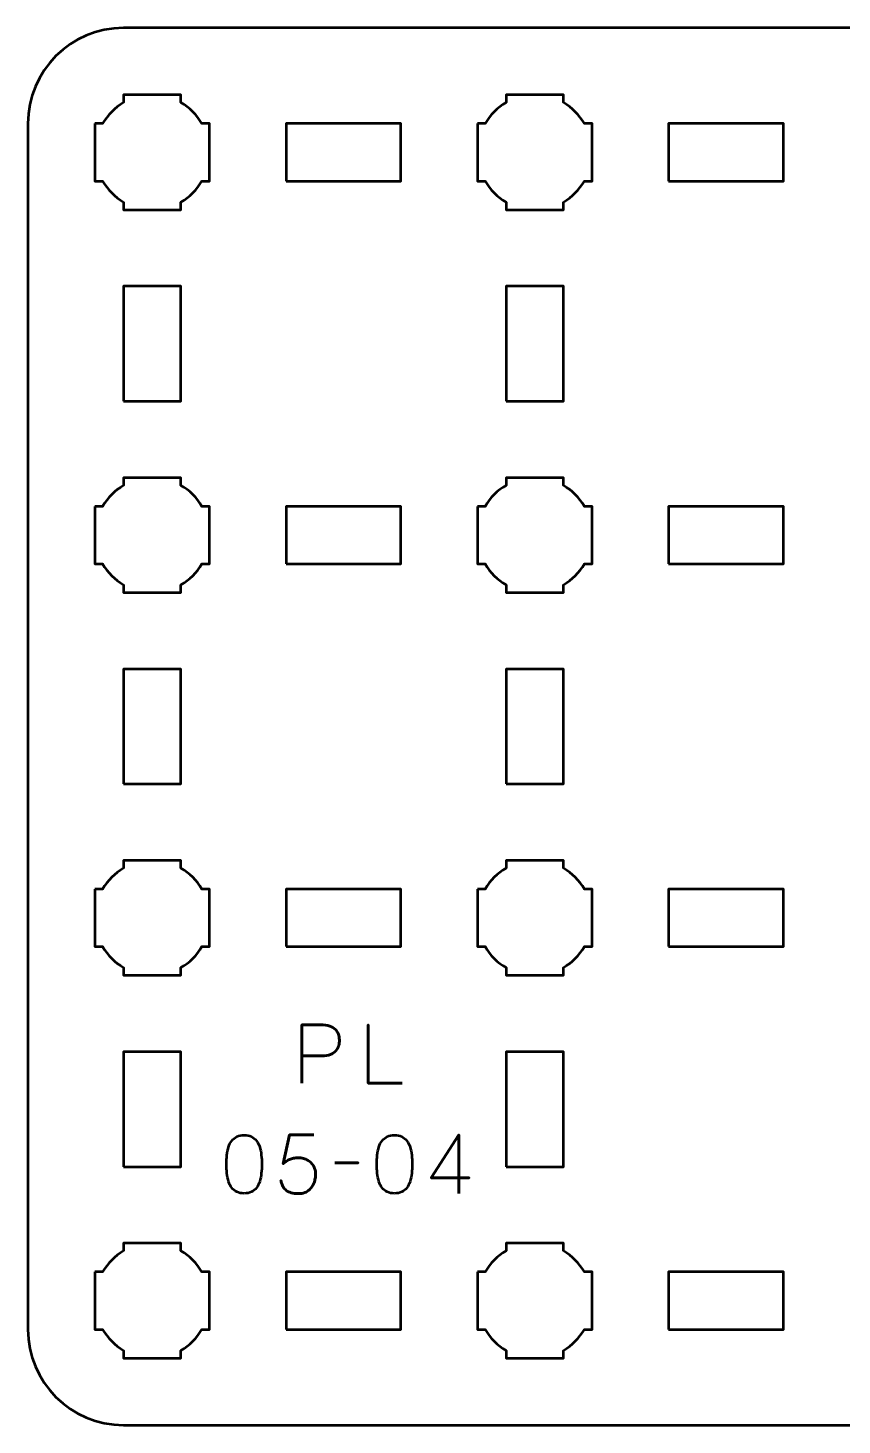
# Model space of a CAD drawing. Header units: centimetres. Extents: x -15.15 to -5.85, y -18.5 to -11.2.
# Drawn here: x -15.15 to -10.89, y -18.5 to -11.2 of the extents above; entities that cross this region are included whole.
import ezdxf

# ---------------------------------------------------------------- set-up
doc = ezdxf.new("R2010")
doc.units = ezdxf.units.CM
doc.header["$MEASUREMENT"] = 0
doc.layers.add('Layer 1', color=7, linetype='Continuous')

msp = doc.modelspace()

# ---------------------------------------------------------------- linework, layer by layer
at = {"layer": 'Layer 1', "lineweight": 53}
for points in [[(-13.8, -12), (-13.2, -12), (-13.2, -11.7), (-13.8, -11.7), (-13.8, -12)], [(-11.8, -12), (-11.2, -12), (-11.2, -11.7), (-11.8, -11.7), (-11.8, -12)], [(-14.65, -13.15), (-14.35, -13.15), (-14.35, -12.55), (-14.65, -12.55), (-14.65, -13.15)], [(-12.65, -13.15), (-12.35, -13.15), (-12.35, -12.55), (-12.65, -12.55), (-12.65, -13.15)], [(-13.8, -14), (-13.2, -14), (-13.2, -13.7), (-13.8, -13.7), (-13.8, -14)], [(-11.8, -14), (-11.2, -14), (-11.2, -13.7), (-11.8, -13.7), (-11.8, -14)], [(-14.65, -15.15), (-14.35, -15.15), (-14.35, -14.55), (-14.65, -14.55), (-14.65, -15.15)], [(-12.65, -15.15), (-12.35, -15.15), (-12.35, -14.55), (-12.65, -14.55), (-12.65, -15.15)], [(-13.8, -16), (-13.2, -16), (-13.2, -15.7), (-13.8, -15.7), (-13.8, -16)], [(-11.8, -16), (-11.2, -16), (-11.2, -15.7), (-11.8, -15.7), (-11.8, -16)], [(-14.65, -17.15), (-14.35, -17.15), (-14.35, -16.55), (-14.65, -16.55), (-14.65, -17.15)], [(-12.65, -17.15), (-12.35, -17.15), (-12.35, -16.55), (-12.65, -16.55), (-12.65, -17.15)], [(-13.8, -18), (-13.2, -18), (-13.2, -17.7), (-13.8, -17.7), (-13.8, -18)], [(-11.8, -18), (-11.2, -18), (-11.2, -17.7), (-11.8, -17.7), (-11.8, -18)]]:
    msp.add_lwpolyline(points, close=True, dxfattribs=at)
for points, knots in [([(-15.15, -18), (-15.15, -18), (-15.15, -11.7), (-15.15, -11.7), (-15.15, -11.7), (-15.15, -11.42391), (-14.92609, -11.2), (-14.65, -11.2), (-14.65, -11.2), (-14.65, -11.2), (-6.35, -11.2), (-6.35, -11.2), (-6.35, -11.2), (-6.07391, -11.2), (-5.85, -11.42391), (-5.85, -11.7), (-5.85, -11.7), (-5.85, -11.7), (-5.85, -18), (-5.85, -18), (-5.85, -18), (-5.85, -18.27609), (-6.07391, -18.5), (-6.35, -18.5), (-6.35, -18.5), (-6.35, -18.5), (-14.65, -18.5), (-14.65, -18.5), (-14.65, -18.5), (-14.92609, -18.5), (-15.15, -18.27609), (-15.15, -18)], [0, 0, 0, 0, 0.125, 0.125, 0.125, 0.125, 0.25, 0.25, 0.25, 0.25, 0.375, 0.375, 0.375, 0.375, 0.5, 0.5, 0.5, 0.5, 0.625, 0.625, 0.625, 0.625, 0.75, 0.75, 0.75, 0.75, 0.875, 0.875, 0.875, 0.875, 1, 1, 1, 1]), ([(-14.8, -11.7), (-14.8, -11.7), (-14.75985, -11.7), (-14.75985, -11.7), (-14.75985, -11.7), (-14.7335, -11.65447), (-14.69553, -11.6165), (-14.65, -11.59015), (-14.65, -11.59015), (-14.65, -11.59015), (-14.65, -11.55), (-14.65, -11.55), (-14.65, -11.55), (-14.65, -11.55), (-14.5, -11.55), (-14.5, -11.55), (-14.5, -11.55), (-14.5, -11.55), (-14.35, -11.55), (-14.35, -11.55), (-14.35, -11.55), (-14.35, -11.55), (-14.35, -11.59015), (-14.35, -11.59015), (-14.35, -11.59015), (-14.30447, -11.6165), (-14.2665, -11.65447), (-14.24015, -11.7), (-14.24015, -11.7), (-14.24015, -11.7), (-14.2, -11.7), (-14.2, -11.7), (-14.2, -11.7), (-14.2, -11.7), (-14.2, -11.85), (-14.2, -11.85), (-14.2, -11.85), (-14.2, -11.85), (-14.2, -12), (-14.2, -12), (-14.2, -12), (-14.2, -12), (-14.24015, -12), (-14.24015, -12), (-14.24015, -12), (-14.2665, -12.04553), (-14.30447, -12.0835), (-14.35, -12.10985), (-14.35, -12.10985), (-14.35, -12.10985), (-14.35, -12.15), (-14.35, -12.15), (-14.35, -12.15), (-14.35, -12.15), (-14.5, -12.15), (-14.5, -12.15), (-14.5, -12.15), (-14.5, -12.15), (-14.65, -12.15), (-14.65, -12.15), (-14.65, -12.15), (-14.65, -12.15), (-14.65, -12.10985), (-14.65, -12.10985), (-14.65, -12.10985), (-14.69553, -12.0835), (-14.7335, -12.04553), (-14.75985, -12), (-14.75985, -12), (-14.75985, -12), (-14.8, -12), (-14.8, -12), (-14.8, -12), (-14.8, -12), (-14.8, -11.85), (-14.8, -11.85), (-14.8, -11.85), (-14.8, -11.85), (-14.8, -11.7), (-14.8, -11.7)], [0, 0, 0, 0, 0.05, 0.05, 0.05, 0.05, 0.1, 0.1, 0.1, 0.1, 0.15, 0.15, 0.15, 0.15, 0.2, 0.2, 0.2, 0.2, 0.25, 0.25, 0.25, 0.25, 0.3, 0.3, 0.3, 0.3, 0.35, 0.35, 0.35, 0.35, 0.4, 0.4, 0.4, 0.4, 0.45, 0.45, 0.45, 0.45, 0.5, 0.5, 0.5, 0.5, 0.55, 0.55, 0.55, 0.55, 0.6, 0.6, 0.6, 0.6, 0.65, 0.65, 0.65, 0.65, 0.7, 0.7, 0.7, 0.7, 0.75, 0.75, 0.75, 0.75, 0.8, 0.8, 0.8, 0.8, 0.85, 0.85, 0.85, 0.85, 0.9, 0.9, 0.9, 0.9, 0.95, 0.95, 0.95, 0.95, 1, 1, 1, 1]), ([(-12.8, -11.7), (-12.8, -11.7), (-12.75985, -11.7), (-12.75985, -11.7), (-12.75985, -11.7), (-12.7335, -11.65447), (-12.69553, -11.6165), (-12.65, -11.59015), (-12.65, -11.59015), (-12.65, -11.59015), (-12.65, -11.55), (-12.65, -11.55), (-12.65, -11.55), (-12.65, -11.55), (-12.5, -11.55), (-12.5, -11.55), (-12.5, -11.55), (-12.5, -11.55), (-12.35, -11.55), (-12.35, -11.55), (-12.35, -11.55), (-12.35, -11.55), (-12.35, -11.59015), (-12.35, -11.59015), (-12.35, -11.59015), (-12.30447, -11.6165), (-12.2665, -11.65447), (-12.24015, -11.7), (-12.24015, -11.7), (-12.24015, -11.7), (-12.2, -11.7), (-12.2, -11.7), (-12.2, -11.7), (-12.2, -11.7), (-12.2, -11.85), (-12.2, -11.85), (-12.2, -11.85), (-12.2, -11.85), (-12.2, -12), (-12.2, -12), (-12.2, -12), (-12.2, -12), (-12.24015, -12), (-12.24015, -12), (-12.24015, -12), (-12.2665, -12.04553), (-12.30447, -12.0835), (-12.35, -12.10985), (-12.35, -12.10985), (-12.35, -12.10985), (-12.35, -12.15), (-12.35, -12.15), (-12.35, -12.15), (-12.35, -12.15), (-12.5, -12.15), (-12.5, -12.15), (-12.5, -12.15), (-12.5, -12.15), (-12.65, -12.15), (-12.65, -12.15), (-12.65, -12.15), (-12.65, -12.15), (-12.65, -12.10985), (-12.65, -12.10985), (-12.65, -12.10985), (-12.69553, -12.0835), (-12.7335, -12.04553), (-12.75985, -12), (-12.75985, -12), (-12.75985, -12), (-12.8, -12), (-12.8, -12), (-12.8, -12), (-12.8, -12), (-12.8, -11.85), (-12.8, -11.85), (-12.8, -11.85), (-12.8, -11.85), (-12.8, -11.7), (-12.8, -11.7)], [0, 0, 0, 0, 0.05, 0.05, 0.05, 0.05, 0.1, 0.1, 0.1, 0.1, 0.15, 0.15, 0.15, 0.15, 0.2, 0.2, 0.2, 0.2, 0.25, 0.25, 0.25, 0.25, 0.3, 0.3, 0.3, 0.3, 0.35, 0.35, 0.35, 0.35, 0.4, 0.4, 0.4, 0.4, 0.45, 0.45, 0.45, 0.45, 0.5, 0.5, 0.5, 0.5, 0.55, 0.55, 0.55, 0.55, 0.6, 0.6, 0.6, 0.6, 0.65, 0.65, 0.65, 0.65, 0.7, 0.7, 0.7, 0.7, 0.75, 0.75, 0.75, 0.75, 0.8, 0.8, 0.8, 0.8, 0.85, 0.85, 0.85, 0.85, 0.9, 0.9, 0.9, 0.9, 0.95, 0.95, 0.95, 0.95, 1, 1, 1, 1]), ([(-14.8, -13.7), (-14.8, -13.7), (-14.75985, -13.7), (-14.75985, -13.7), (-14.75985, -13.7), (-14.7335, -13.65447), (-14.69553, -13.6165), (-14.65, -13.59015), (-14.65, -13.59015), (-14.65, -13.59015), (-14.65, -13.55), (-14.65, -13.55), (-14.65, -13.55), (-14.65, -13.55), (-14.5, -13.55), (-14.5, -13.55), (-14.5, -13.55), (-14.5, -13.55), (-14.35, -13.55), (-14.35, -13.55), (-14.35, -13.55), (-14.35, -13.55), (-14.35, -13.59015), (-14.35, -13.59015), (-14.35, -13.59015), (-14.30447, -13.6165), (-14.2665, -13.65447), (-14.24015, -13.7), (-14.24015, -13.7), (-14.24015, -13.7), (-14.2, -13.7), (-14.2, -13.7), (-14.2, -13.7), (-14.2, -13.7), (-14.2, -13.85), (-14.2, -13.85), (-14.2, -13.85), (-14.2, -13.85), (-14.2, -14), (-14.2, -14), (-14.2, -14), (-14.2, -14), (-14.24015, -14), (-14.24015, -14), (-14.24015, -14), (-14.2665, -14.04553), (-14.30447, -14.0835), (-14.35, -14.10985), (-14.35, -14.10985), (-14.35, -14.10985), (-14.35, -14.15), (-14.35, -14.15), (-14.35, -14.15), (-14.35, -14.15), (-14.5, -14.15), (-14.5, -14.15), (-14.5, -14.15), (-14.5, -14.15), (-14.65, -14.15), (-14.65, -14.15), (-14.65, -14.15), (-14.65, -14.15), (-14.65, -14.10985), (-14.65, -14.10985), (-14.65, -14.10985), (-14.69553, -14.0835), (-14.7335, -14.04553), (-14.75985, -14), (-14.75985, -14), (-14.75985, -14), (-14.8, -14), (-14.8, -14), (-14.8, -14), (-14.8, -14), (-14.8, -13.85), (-14.8, -13.85), (-14.8, -13.85), (-14.8, -13.85), (-14.8, -13.7), (-14.8, -13.7)], [0, 0, 0, 0, 0.05, 0.05, 0.05, 0.05, 0.1, 0.1, 0.1, 0.1, 0.15, 0.15, 0.15, 0.15, 0.2, 0.2, 0.2, 0.2, 0.25, 0.25, 0.25, 0.25, 0.3, 0.3, 0.3, 0.3, 0.35, 0.35, 0.35, 0.35, 0.4, 0.4, 0.4, 0.4, 0.45, 0.45, 0.45, 0.45, 0.5, 0.5, 0.5, 0.5, 0.55, 0.55, 0.55, 0.55, 0.6, 0.6, 0.6, 0.6, 0.65, 0.65, 0.65, 0.65, 0.7, 0.7, 0.7, 0.7, 0.75, 0.75, 0.75, 0.75, 0.8, 0.8, 0.8, 0.8, 0.85, 0.85, 0.85, 0.85, 0.9, 0.9, 0.9, 0.9, 0.95, 0.95, 0.95, 0.95, 1, 1, 1, 1]), ([(-12.8, -13.7), (-12.8, -13.7), (-12.75985, -13.7), (-12.75985, -13.7), (-12.75985, -13.7), (-12.7335, -13.65447), (-12.69553, -13.6165), (-12.65, -13.59015), (-12.65, -13.59015), (-12.65, -13.59015), (-12.65, -13.55), (-12.65, -13.55), (-12.65, -13.55), (-12.65, -13.55), (-12.5, -13.55), (-12.5, -13.55), (-12.5, -13.55), (-12.5, -13.55), (-12.35, -13.55), (-12.35, -13.55), (-12.35, -13.55), (-12.35, -13.55), (-12.35, -13.59015), (-12.35, -13.59015), (-12.35, -13.59015), (-12.30447, -13.6165), (-12.2665, -13.65447), (-12.24015, -13.7), (-12.24015, -13.7), (-12.24015, -13.7), (-12.2, -13.7), (-12.2, -13.7), (-12.2, -13.7), (-12.2, -13.7), (-12.2, -13.85), (-12.2, -13.85), (-12.2, -13.85), (-12.2, -13.85), (-12.2, -14), (-12.2, -14), (-12.2, -14), (-12.2, -14), (-12.24015, -14), (-12.24015, -14), (-12.24015, -14), (-12.2665, -14.04553), (-12.30447, -14.0835), (-12.35, -14.10985), (-12.35, -14.10985), (-12.35, -14.10985), (-12.35, -14.15), (-12.35, -14.15), (-12.35, -14.15), (-12.35, -14.15), (-12.5, -14.15), (-12.5, -14.15), (-12.5, -14.15), (-12.5, -14.15), (-12.65, -14.15), (-12.65, -14.15), (-12.65, -14.15), (-12.65, -14.15), (-12.65, -14.10985), (-12.65, -14.10985), (-12.65, -14.10985), (-12.69553, -14.0835), (-12.7335, -14.04553), (-12.75985, -14), (-12.75985, -14), (-12.75985, -14), (-12.8, -14), (-12.8, -14), (-12.8, -14), (-12.8, -14), (-12.8, -13.85), (-12.8, -13.85), (-12.8, -13.85), (-12.8, -13.85), (-12.8, -13.7), (-12.8, -13.7)], [0, 0, 0, 0, 0.05, 0.05, 0.05, 0.05, 0.1, 0.1, 0.1, 0.1, 0.15, 0.15, 0.15, 0.15, 0.2, 0.2, 0.2, 0.2, 0.25, 0.25, 0.25, 0.25, 0.3, 0.3, 0.3, 0.3, 0.35, 0.35, 0.35, 0.35, 0.4, 0.4, 0.4, 0.4, 0.45, 0.45, 0.45, 0.45, 0.5, 0.5, 0.5, 0.5, 0.55, 0.55, 0.55, 0.55, 0.6, 0.6, 0.6, 0.6, 0.65, 0.65, 0.65, 0.65, 0.7, 0.7, 0.7, 0.7, 0.75, 0.75, 0.75, 0.75, 0.8, 0.8, 0.8, 0.8, 0.85, 0.85, 0.85, 0.85, 0.9, 0.9, 0.9, 0.9, 0.95, 0.95, 0.95, 0.95, 1, 1, 1, 1]), ([(-14.8, -15.7), (-14.8, -15.7), (-14.75985, -15.7), (-14.75985, -15.7), (-14.75985, -15.7), (-14.7335, -15.65447), (-14.69553, -15.6165), (-14.65, -15.59015), (-14.65, -15.59015), (-14.65, -15.59015), (-14.65, -15.55), (-14.65, -15.55), (-14.65, -15.55), (-14.65, -15.55), (-14.5, -15.55), (-14.5, -15.55), (-14.5, -15.55), (-14.5, -15.55), (-14.35, -15.55), (-14.35, -15.55), (-14.35, -15.55), (-14.35, -15.55), (-14.35, -15.59015), (-14.35, -15.59015), (-14.35, -15.59015), (-14.30447, -15.6165), (-14.2665, -15.65447), (-14.24015, -15.7), (-14.24015, -15.7), (-14.24015, -15.7), (-14.2, -15.7), (-14.2, -15.7), (-14.2, -15.7), (-14.2, -15.7), (-14.2, -15.85), (-14.2, -15.85), (-14.2, -15.85), (-14.2, -15.85), (-14.2, -16), (-14.2, -16), (-14.2, -16), (-14.2, -16), (-14.24015, -16), (-14.24015, -16), (-14.24015, -16), (-14.2665, -16.04553), (-14.30447, -16.0835), (-14.35, -16.10985), (-14.35, -16.10985), (-14.35, -16.10985), (-14.35, -16.15), (-14.35, -16.15), (-14.35, -16.15), (-14.35, -16.15), (-14.5, -16.15), (-14.5, -16.15), (-14.5, -16.15), (-14.5, -16.15), (-14.65, -16.15), (-14.65, -16.15), (-14.65, -16.15), (-14.65, -16.15), (-14.65, -16.10985), (-14.65, -16.10985), (-14.65, -16.10985), (-14.69553, -16.0835), (-14.7335, -16.04553), (-14.75985, -16), (-14.75985, -16), (-14.75985, -16), (-14.8, -16), (-14.8, -16), (-14.8, -16), (-14.8, -16), (-14.8, -15.85), (-14.8, -15.85), (-14.8, -15.85), (-14.8, -15.85), (-14.8, -15.7), (-14.8, -15.7)], [0, 0, 0, 0, 0.05, 0.05, 0.05, 0.05, 0.1, 0.1, 0.1, 0.1, 0.15, 0.15, 0.15, 0.15, 0.2, 0.2, 0.2, 0.2, 0.25, 0.25, 0.25, 0.25, 0.3, 0.3, 0.3, 0.3, 0.35, 0.35, 0.35, 0.35, 0.4, 0.4, 0.4, 0.4, 0.45, 0.45, 0.45, 0.45, 0.5, 0.5, 0.5, 0.5, 0.55, 0.55, 0.55, 0.55, 0.6, 0.6, 0.6, 0.6, 0.65, 0.65, 0.65, 0.65, 0.7, 0.7, 0.7, 0.7, 0.75, 0.75, 0.75, 0.75, 0.8, 0.8, 0.8, 0.8, 0.85, 0.85, 0.85, 0.85, 0.9, 0.9, 0.9, 0.9, 0.95, 0.95, 0.95, 0.95, 1, 1, 1, 1]), ([(-12.8, -15.7), (-12.8, -15.7), (-12.75985, -15.7), (-12.75985, -15.7), (-12.75985, -15.7), (-12.7335, -15.65447), (-12.69553, -15.6165), (-12.65, -15.59015), (-12.65, -15.59015), (-12.65, -15.59015), (-12.65, -15.55), (-12.65, -15.55), (-12.65, -15.55), (-12.65, -15.55), (-12.5, -15.55), (-12.5, -15.55), (-12.5, -15.55), (-12.5, -15.55), (-12.35, -15.55), (-12.35, -15.55), (-12.35, -15.55), (-12.35, -15.55), (-12.35, -15.59015), (-12.35, -15.59015), (-12.35, -15.59015), (-12.30447, -15.6165), (-12.2665, -15.65447), (-12.24015, -15.7), (-12.24015, -15.7), (-12.24015, -15.7), (-12.2, -15.7), (-12.2, -15.7), (-12.2, -15.7), (-12.2, -15.7), (-12.2, -15.85), (-12.2, -15.85), (-12.2, -15.85), (-12.2, -15.85), (-12.2, -16), (-12.2, -16), (-12.2, -16), (-12.2, -16), (-12.24015, -16), (-12.24015, -16), (-12.24015, -16), (-12.2665, -16.04553), (-12.30447, -16.0835), (-12.35, -16.10985), (-12.35, -16.10985), (-12.35, -16.10985), (-12.35, -16.15), (-12.35, -16.15), (-12.35, -16.15), (-12.35, -16.15), (-12.5, -16.15), (-12.5, -16.15), (-12.5, -16.15), (-12.5, -16.15), (-12.65, -16.15), (-12.65, -16.15), (-12.65, -16.15), (-12.65, -16.15), (-12.65, -16.10985), (-12.65, -16.10985), (-12.65, -16.10985), (-12.69553, -16.0835), (-12.7335, -16.04553), (-12.75985, -16), (-12.75985, -16), (-12.75985, -16), (-12.8, -16), (-12.8, -16), (-12.8, -16), (-12.8, -16), (-12.8, -15.85), (-12.8, -15.85), (-12.8, -15.85), (-12.8, -15.85), (-12.8, -15.7), (-12.8, -15.7)], [0, 0, 0, 0, 0.05, 0.05, 0.05, 0.05, 0.1, 0.1, 0.1, 0.1, 0.15, 0.15, 0.15, 0.15, 0.2, 0.2, 0.2, 0.2, 0.25, 0.25, 0.25, 0.25, 0.3, 0.3, 0.3, 0.3, 0.35, 0.35, 0.35, 0.35, 0.4, 0.4, 0.4, 0.4, 0.45, 0.45, 0.45, 0.45, 0.5, 0.5, 0.5, 0.5, 0.55, 0.55, 0.55, 0.55, 0.6, 0.6, 0.6, 0.6, 0.65, 0.65, 0.65, 0.65, 0.7, 0.7, 0.7, 0.7, 0.75, 0.75, 0.75, 0.75, 0.8, 0.8, 0.8, 0.8, 0.85, 0.85, 0.85, 0.85, 0.9, 0.9, 0.9, 0.9, 0.95, 0.95, 0.95, 0.95, 1, 1, 1, 1]), ([(-14.8, -17.7), (-14.8, -17.7), (-14.75985, -17.7), (-14.75985, -17.7), (-14.75985, -17.7), (-14.7335, -17.65447), (-14.69553, -17.6165), (-14.65, -17.59015), (-14.65, -17.59015), (-14.65, -17.59015), (-14.65, -17.55), (-14.65, -17.55), (-14.65, -17.55), (-14.65, -17.55), (-14.5, -17.55), (-14.5, -17.55), (-14.5, -17.55), (-14.5, -17.55), (-14.35, -17.55), (-14.35, -17.55), (-14.35, -17.55), (-14.35, -17.55), (-14.35, -17.59015), (-14.35, -17.59015), (-14.35, -17.59015), (-14.30447, -17.6165), (-14.2665, -17.65447), (-14.24015, -17.7), (-14.24015, -17.7), (-14.24015, -17.7), (-14.2, -17.7), (-14.2, -17.7), (-14.2, -17.7), (-14.2, -17.7), (-14.2, -17.85), (-14.2, -17.85), (-14.2, -17.85), (-14.2, -17.85), (-14.2, -18), (-14.2, -18), (-14.2, -18), (-14.2, -18), (-14.24015, -18), (-14.24015, -18), (-14.24015, -18), (-14.2665, -18.04553), (-14.30447, -18.0835), (-14.35, -18.10985), (-14.35, -18.10985), (-14.35, -18.10985), (-14.35, -18.15), (-14.35, -18.15), (-14.35, -18.15), (-14.35, -18.15), (-14.5, -18.15), (-14.5, -18.15), (-14.5, -18.15), (-14.5, -18.15), (-14.65, -18.15), (-14.65, -18.15), (-14.65, -18.15), (-14.65, -18.15), (-14.65, -18.10985), (-14.65, -18.10985), (-14.65, -18.10985), (-14.69553, -18.0835), (-14.7335, -18.04553), (-14.75985, -18), (-14.75985, -18), (-14.75985, -18), (-14.8, -18), (-14.8, -18), (-14.8, -18), (-14.8, -18), (-14.8, -17.85), (-14.8, -17.85), (-14.8, -17.85), (-14.8, -17.85), (-14.8, -17.7), (-14.8, -17.7)], [0, 0, 0, 0, 0.05, 0.05, 0.05, 0.05, 0.1, 0.1, 0.1, 0.1, 0.15, 0.15, 0.15, 0.15, 0.2, 0.2, 0.2, 0.2, 0.25, 0.25, 0.25, 0.25, 0.3, 0.3, 0.3, 0.3, 0.35, 0.35, 0.35, 0.35, 0.4, 0.4, 0.4, 0.4, 0.45, 0.45, 0.45, 0.45, 0.5, 0.5, 0.5, 0.5, 0.55, 0.55, 0.55, 0.55, 0.6, 0.6, 0.6, 0.6, 0.65, 0.65, 0.65, 0.65, 0.7, 0.7, 0.7, 0.7, 0.75, 0.75, 0.75, 0.75, 0.8, 0.8, 0.8, 0.8, 0.85, 0.85, 0.85, 0.85, 0.9, 0.9, 0.9, 0.9, 0.95, 0.95, 0.95, 0.95, 1, 1, 1, 1]), ([(-12.8, -17.7), (-12.8, -17.7), (-12.75985, -17.7), (-12.75985, -17.7), (-12.75985, -17.7), (-12.7335, -17.65447), (-12.69553, -17.6165), (-12.65, -17.59015), (-12.65, -17.59015), (-12.65, -17.59015), (-12.65, -17.55), (-12.65, -17.55), (-12.65, -17.55), (-12.65, -17.55), (-12.5, -17.55), (-12.5, -17.55), (-12.5, -17.55), (-12.5, -17.55), (-12.35, -17.55), (-12.35, -17.55), (-12.35, -17.55), (-12.35, -17.55), (-12.35, -17.59015), (-12.35, -17.59015), (-12.35, -17.59015), (-12.30447, -17.6165), (-12.2665, -17.65447), (-12.24015, -17.7), (-12.24015, -17.7), (-12.24015, -17.7), (-12.2, -17.7), (-12.2, -17.7), (-12.2, -17.7), (-12.2, -17.7), (-12.2, -17.85), (-12.2, -17.85), (-12.2, -17.85), (-12.2, -17.85), (-12.2, -18), (-12.2, -18), (-12.2, -18), (-12.2, -18), (-12.24015, -18), (-12.24015, -18), (-12.24015, -18), (-12.2665, -18.04553), (-12.30447, -18.0835), (-12.35, -18.10985), (-12.35, -18.10985), (-12.35, -18.10985), (-12.35, -18.15), (-12.35, -18.15), (-12.35, -18.15), (-12.35, -18.15), (-12.5, -18.15), (-12.5, -18.15), (-12.5, -18.15), (-12.5, -18.15), (-12.65, -18.15), (-12.65, -18.15), (-12.65, -18.15), (-12.65, -18.15), (-12.65, -18.10985), (-12.65, -18.10985), (-12.65, -18.10985), (-12.69553, -18.0835), (-12.7335, -18.04553), (-12.75985, -18), (-12.75985, -18), (-12.75985, -18), (-12.8, -18), (-12.8, -18), (-12.8, -18), (-12.8, -18), (-12.8, -17.85), (-12.8, -17.85), (-12.8, -17.85), (-12.8, -17.85), (-12.8, -17.7), (-12.8, -17.7)], [0, 0, 0, 0, 0.05, 0.05, 0.05, 0.05, 0.1, 0.1, 0.1, 0.1, 0.15, 0.15, 0.15, 0.15, 0.2, 0.2, 0.2, 0.2, 0.25, 0.25, 0.25, 0.25, 0.3, 0.3, 0.3, 0.3, 0.35, 0.35, 0.35, 0.35, 0.4, 0.4, 0.4, 0.4, 0.45, 0.45, 0.45, 0.45, 0.5, 0.5, 0.5, 0.5, 0.55, 0.55, 0.55, 0.55, 0.6, 0.6, 0.6, 0.6, 0.65, 0.65, 0.65, 0.65, 0.7, 0.7, 0.7, 0.7, 0.75, 0.75, 0.75, 0.75, 0.8, 0.8, 0.8, 0.8, 0.85, 0.85, 0.85, 0.85, 0.9, 0.9, 0.9, 0.9, 0.95, 0.95, 0.95, 0.95, 1, 1, 1, 1])]:
    msp.add_open_spline(points, degree=3, knots=knots, dxfattribs=at)
at = {"layer": 'Layer 1', "color": 5, "lineweight": 53}
for points, knots in [([(-13.71716, -16.71432), (-13.71716, -16.71432), (-13.71716, -16.4091), (-13.71716, -16.4091), (-13.71716, -16.4091), (-13.71716, -16.4091), (-13.61979, -16.4091), (-13.61979, -16.4091), (-13.61979, -16.4091), (-13.60032, -16.40917), (-13.58431, -16.41136), (-13.57168, -16.41559), (-13.57168, -16.41559), (-13.55912, -16.41975), (-13.54924, -16.42554), (-13.54211, -16.43288), (-13.54211, -16.43288), (-13.53499, -16.44014), (-13.52991, -16.44847), (-13.5268, -16.45785), (-13.5268, -16.45785), (-13.52377, -16.46724), (-13.52201, -16.47704), (-13.52158, -16.48742), (-13.52158, -16.48742), (-13.52109, -16.49779), (-13.52229, -16.50795), (-13.52511, -16.51782), (-13.52511, -16.51782), (-13.528, -16.5277), (-13.53287, -16.53666), (-13.53986, -16.54471), (-13.53986, -16.54471), (-13.54677, -16.55275), (-13.55615, -16.55917), (-13.56794, -16.5639), (-13.56794, -16.5639), (-13.57972, -16.56869), (-13.59432, -16.57109), (-13.61175, -16.57123), (-13.61175, -16.57123), (-13.61175, -16.57123), (-13.71716, -16.57123), (-13.71716, -16.57123), (-13.71716, -16.57123), (-13.71716, -16.57123), (-13.61175, -16.57123), (-13.61175, -16.57123), (-13.61175, -16.57123), (-13.59468, -16.57109), (-13.58021, -16.56869), (-13.5685, -16.5639), (-13.5685, -16.5639), (-13.55672, -16.55917), (-13.54733, -16.55275), (-13.54028, -16.54471), (-13.54028, -16.54471), (-13.53329, -16.53666), (-13.52828, -16.5277), (-13.52532, -16.51782), (-13.52532, -16.51782), (-13.52236, -16.50795), (-13.52109, -16.49779), (-13.52158, -16.48742), (-13.52158, -16.48742), (-13.52201, -16.47704), (-13.52377, -16.46724), (-13.52694, -16.45785), (-13.52694, -16.45785), (-13.53005, -16.44847), (-13.53527, -16.44014), (-13.5424, -16.43288), (-13.5424, -16.43288), (-13.54959, -16.42554), (-13.55947, -16.41975), (-13.57203, -16.41559), (-13.57203, -16.41559), (-13.58466, -16.41136), (-13.60053, -16.40917), (-13.61979, -16.4091), (-13.61979, -16.4091), (-13.61979, -16.4091), (-13.71716, -16.4091), (-13.71716, -16.4091), (-13.71716, -16.4091), (-13.71716, -16.4091), (-13.71716, -16.71432), (-13.71716, -16.71432)], [0, 0, 0, 0, 0.0454545, 0.0454545, 0.0454545, 0.0454545, 0.0909091, 0.0909091, 0.0909091, 0.0909091, 0.1363636, 0.1363636, 0.1363636, 0.1363636, 0.1818182, 0.1818182, 0.1818182, 0.1818182, 0.2272727, 0.2272727, 0.2272727, 0.2272727, 0.2727273, 0.2727273, 0.2727273, 0.2727273, 0.3181818, 0.3181818, 0.3181818, 0.3181818, 0.3636364, 0.3636364, 0.3636364, 0.3636364, 0.4090909, 0.4090909, 0.4090909, 0.4090909, 0.4545455, 0.4545455, 0.4545455, 0.4545455, 0.5, 0.5, 0.5, 0.5, 0.5454545, 0.5454545, 0.5454545, 0.5454545, 0.5909091, 0.5909091, 0.5909091, 0.5909091, 0.6363636, 0.6363636, 0.6363636, 0.6363636, 0.6818182, 0.6818182, 0.6818182, 0.6818182, 0.7272727, 0.7272727, 0.7272727, 0.7272727, 0.7727273, 0.7727273, 0.7727273, 0.7727273, 0.8181818, 0.8181818, 0.8181818, 0.8181818, 0.8636364, 0.8636364, 0.8636364, 0.8636364, 0.9090909, 0.9090909, 0.9090909, 0.9090909, 0.9545455, 0.9545455, 0.9545455, 0.9545455, 1, 1, 1, 1]), ([(-13.19266, -16.71432), (-13.19266, -16.71432), (-13.37088, -16.71432), (-13.37088, -16.71432), (-13.37088, -16.71432), (-13.37088, -16.71432), (-13.37088, -16.4091), (-13.37088, -16.4091), (-13.37088, -16.4091), (-13.37088, -16.4091), (-13.37088, -16.71432), (-13.37088, -16.71432), (-13.37088, -16.71432), (-13.37088, -16.71432), (-13.19266, -16.71432), (-13.19266, -16.71432)], [0, 0, 0, 0, 0.25, 0.25, 0.25, 0.25, 0.5, 0.5, 0.5, 0.5, 0.75, 0.75, 0.75, 0.75, 1, 1, 1, 1]), ([(-14.01942, -17.28963), (-14.00461, -17.28956), (-13.99184, -17.28695), (-13.98118, -17.28187), (-13.98118, -17.28187), (-13.9706, -17.27679), (-13.96178, -17.26952), (-13.95473, -17.26028), (-13.95473, -17.26028), (-13.94774, -17.25097), (-13.94224, -17.23996), (-13.93815, -17.22726), (-13.93815, -17.22726), (-13.93412, -17.21456), (-13.93123, -17.20066), (-13.92961, -17.18542), (-13.92961, -17.18542), (-13.92791, -17.17018), (-13.92707, -17.15416), (-13.92714, -17.13723), (-13.92714, -17.13723), (-13.92707, -17.12037), (-13.92791, -17.10435), (-13.92961, -17.08918), (-13.92961, -17.08918), (-13.93123, -17.07401), (-13.93412, -17.06004), (-13.93815, -17.04734), (-13.93815, -17.04734), (-13.94224, -17.03471), (-13.94774, -17.02371), (-13.95473, -17.01432), (-13.95473, -17.01432), (-13.96178, -17.00501), (-13.9706, -16.99774), (-13.98118, -16.99266), (-13.98118, -16.99266), (-13.99184, -16.98751), (-14.00461, -16.9849), (-14.01942, -16.98483), (-14.01942, -16.98483), (-14.03424, -16.9849), (-14.04701, -16.98751), (-14.05767, -16.99266), (-14.05767, -16.99266), (-14.06825, -16.99774), (-14.07707, -17.00501), (-14.08412, -17.01432), (-14.08412, -17.01432), (-14.09111, -17.02371), (-14.09661, -17.03471), (-14.1007, -17.04734), (-14.1007, -17.04734), (-14.10473, -17.06004), (-14.10762, -17.07401), (-14.10924, -17.08918), (-14.10924, -17.08918), (-14.11093, -17.10435), (-14.11178, -17.12037), (-14.11171, -17.13723), (-14.11171, -17.13723), (-14.11178, -17.15416), (-14.11093, -17.17018), (-14.10924, -17.18542), (-14.10924, -17.18542), (-14.10762, -17.20066), (-14.10473, -17.21456), (-14.1007, -17.22726), (-14.1007, -17.22726), (-14.09661, -17.23996), (-14.09111, -17.25097), (-14.08412, -17.26028), (-14.08412, -17.26028), (-14.07707, -17.26952), (-14.06825, -17.27679), (-14.05767, -17.28187), (-14.05767, -17.28187), (-14.04701, -17.28695), (-14.03424, -17.28956), (-14.01942, -17.28963)], [0, 0, 0, 0, 0.05, 0.05, 0.05, 0.05, 0.1, 0.1, 0.1, 0.1, 0.15, 0.15, 0.15, 0.15, 0.2, 0.2, 0.2, 0.2, 0.25, 0.25, 0.25, 0.25, 0.3, 0.3, 0.3, 0.3, 0.35, 0.35, 0.35, 0.35, 0.4, 0.4, 0.4, 0.4, 0.45, 0.45, 0.45, 0.45, 0.5, 0.5, 0.5, 0.5, 0.55, 0.55, 0.55, 0.55, 0.6, 0.6, 0.6, 0.6, 0.65, 0.65, 0.65, 0.65, 0.7, 0.7, 0.7, 0.7, 0.75, 0.75, 0.75, 0.75, 0.8, 0.8, 0.8, 0.8, 0.85, 0.85, 0.85, 0.85, 0.9, 0.9, 0.9, 0.9, 0.95, 0.95, 0.95, 0.95, 1, 1, 1, 1]), ([(-14.01942, -17.28963), (-14.00461, -17.28956), (-13.99184, -17.28695), (-13.98118, -17.28187), (-13.98118, -17.28187), (-13.9706, -17.27679), (-13.96178, -17.26952), (-13.95473, -17.26028), (-13.95473, -17.26028), (-13.94774, -17.25097), (-13.94224, -17.23996), (-13.93815, -17.22726), (-13.93815, -17.22726), (-13.93412, -17.21456), (-13.93123, -17.20066), (-13.92961, -17.18542), (-13.92961, -17.18542), (-13.92791, -17.17018), (-13.92707, -17.15416), (-13.92714, -17.13723), (-13.92714, -17.13723), (-13.92707, -17.12037), (-13.92791, -17.10435), (-13.92961, -17.08918), (-13.92961, -17.08918), (-13.93123, -17.07401), (-13.93412, -17.06004), (-13.93815, -17.04734), (-13.93815, -17.04734), (-13.94224, -17.03471), (-13.94774, -17.02371), (-13.95473, -17.01432), (-13.95473, -17.01432), (-13.96178, -17.00501), (-13.9706, -16.99774), (-13.98118, -16.99266), (-13.98118, -16.99266), (-13.99184, -16.98751), (-14.00461, -16.9849), (-14.01942, -16.98483), (-14.01942, -16.98483), (-14.03424, -16.9849), (-14.04701, -16.98751), (-14.05767, -16.99266), (-14.05767, -16.99266), (-14.06825, -16.99774), (-14.07707, -17.00501), (-14.08412, -17.01432), (-14.08412, -17.01432), (-14.09111, -17.02371), (-14.09661, -17.03471), (-14.1007, -17.04734), (-14.1007, -17.04734), (-14.10473, -17.06004), (-14.10762, -17.07401), (-14.10924, -17.08918), (-14.10924, -17.08918), (-14.11093, -17.10435), (-14.11178, -17.12037), (-14.11171, -17.13723), (-14.11171, -17.13723), (-14.11178, -17.15416), (-14.11093, -17.17018), (-14.10924, -17.18542), (-14.10924, -17.18542), (-14.10762, -17.20066), (-14.10473, -17.21456), (-14.1007, -17.22726), (-14.1007, -17.22726), (-14.09661, -17.23996), (-14.09111, -17.25097), (-14.08412, -17.26028), (-14.08412, -17.26028), (-14.07707, -17.26952), (-14.06825, -17.27679), (-14.05767, -17.28187), (-14.05767, -17.28187), (-14.04701, -17.28695), (-14.03424, -17.28956), (-14.01942, -17.28963)], [0, 0, 0, 0, 0.05, 0.05, 0.05, 0.05, 0.1, 0.1, 0.1, 0.1, 0.15, 0.15, 0.15, 0.15, 0.2, 0.2, 0.2, 0.2, 0.25, 0.25, 0.25, 0.25, 0.3, 0.3, 0.3, 0.3, 0.35, 0.35, 0.35, 0.35, 0.4, 0.4, 0.4, 0.4, 0.45, 0.45, 0.45, 0.45, 0.5, 0.5, 0.5, 0.5, 0.55, 0.55, 0.55, 0.55, 0.6, 0.6, 0.6, 0.6, 0.65, 0.65, 0.65, 0.65, 0.7, 0.7, 0.7, 0.7, 0.75, 0.75, 0.75, 0.75, 0.8, 0.8, 0.8, 0.8, 0.85, 0.85, 0.85, 0.85, 0.9, 0.9, 0.9, 0.9, 0.95, 0.95, 0.95, 0.95, 1, 1, 1, 1]), ([(-13.65536, -16.98441), (-13.65536, -16.98441), (-13.78236, -16.98441), (-13.78236, -16.98441), (-13.78236, -16.98441), (-13.78236, -16.98441), (-13.81623, -17.13596), (-13.81623, -17.13596), (-13.81623, -17.13596), (-13.8103, -17.13088), (-13.80466, -17.1263), (-13.79922, -17.12227), (-13.79922, -17.12227), (-13.79386, -17.11825), (-13.78822, -17.11487), (-13.78222, -17.11204), (-13.78222, -17.11204), (-13.77629, -17.10922), (-13.76952, -17.1071), (-13.7619, -17.10562), (-13.7619, -17.10562), (-13.75435, -17.10414), (-13.74532, -17.10336), (-13.73495, -17.10336), (-13.73495, -17.10336), (-13.72648, -17.10336), (-13.71801, -17.10449), (-13.70955, -17.10682), (-13.70955, -17.10682), (-13.70108, -17.10908), (-13.69304, -17.11254), (-13.68542, -17.11712), (-13.68542, -17.11712), (-13.67773, -17.12178), (-13.67095, -17.12757), (-13.66503, -17.13455), (-13.66503, -17.13455), (-13.65903, -17.14154), (-13.6543, -17.14972), (-13.65092, -17.1591), (-13.65092, -17.1591), (-13.64746, -17.16849), (-13.6457, -17.17914), (-13.64563, -17.19099), (-13.64563, -17.19099), (-13.64555, -17.19537), (-13.64605, -17.20087), (-13.64704, -17.20736), (-13.64704, -17.20736), (-13.64795, -17.21385), (-13.64965, -17.22091), (-13.65205, -17.22839), (-13.65205, -17.22839), (-13.65444, -17.23587), (-13.65783, -17.24328), (-13.66213, -17.25061), (-13.66213, -17.25061), (-13.66644, -17.25795), (-13.67194, -17.26465), (-13.67857, -17.27072), (-13.67857, -17.27072), (-13.68521, -17.27679), (-13.69325, -17.28166), (-13.70263, -17.28533), (-13.70263, -17.28533), (-13.71209, -17.28892), (-13.72317, -17.29083), (-13.73579, -17.2909), (-13.73579, -17.2909), (-13.75089, -17.29083), (-13.76359, -17.28921), (-13.77389, -17.28617), (-13.77389, -17.28617), (-13.7842, -17.28307), (-13.79259, -17.27905), (-13.79908, -17.27397), (-13.79908, -17.27397), (-13.80564, -17.26889), (-13.81072, -17.26331), (-13.81439, -17.25725), (-13.81439, -17.25725), (-13.81806, -17.25118), (-13.82081, -17.24511), (-13.82265, -17.23904), (-13.82265, -17.23904), (-13.82448, -17.23297), (-13.82589, -17.2274), (-13.82681, -17.22232), (-13.82681, -17.22232), (-13.82589, -17.2274), (-13.82448, -17.23297), (-13.82265, -17.23904), (-13.82265, -17.23904), (-13.82081, -17.24511), (-13.81806, -17.25118), (-13.81439, -17.25725), (-13.81439, -17.25725), (-13.81072, -17.26331), (-13.80564, -17.26889), (-13.79908, -17.27397), (-13.79908, -17.27397), (-13.79259, -17.27905), (-13.7842, -17.28307), (-13.77389, -17.28617), (-13.77389, -17.28617), (-13.76359, -17.28921), (-13.75089, -17.29083), (-13.73579, -17.2909), (-13.73579, -17.2909), (-13.72317, -17.29083), (-13.71209, -17.28892), (-13.70263, -17.28533), (-13.70263, -17.28533), (-13.69325, -17.28166), (-13.68521, -17.27679), (-13.67857, -17.27072), (-13.67857, -17.27072), (-13.67194, -17.26465), (-13.66644, -17.25795), (-13.66213, -17.25061), (-13.66213, -17.25061), (-13.65783, -17.24328), (-13.65444, -17.23587), (-13.65205, -17.22839), (-13.65205, -17.22839), (-13.64965, -17.22091), (-13.64795, -17.21385), (-13.64704, -17.20736), (-13.64704, -17.20736), (-13.64605, -17.20087), (-13.64555, -17.19537), (-13.64563, -17.19099), (-13.64563, -17.19099), (-13.6457, -17.17914), (-13.64746, -17.16849), (-13.65092, -17.1591), (-13.65092, -17.1591), (-13.6543, -17.14972), (-13.65903, -17.14154), (-13.66503, -17.13455), (-13.66503, -17.13455), (-13.67095, -17.12757), (-13.67773, -17.12178), (-13.68542, -17.11712), (-13.68542, -17.11712), (-13.69304, -17.11254), (-13.70108, -17.10908), (-13.70955, -17.10682), (-13.70955, -17.10682), (-13.71801, -17.10449), (-13.72648, -17.10336), (-13.73495, -17.10336), (-13.73495, -17.10336), (-13.74532, -17.10336), (-13.75435, -17.10414), (-13.7619, -17.10562), (-13.7619, -17.10562), (-13.76952, -17.1071), (-13.77629, -17.10922), (-13.78222, -17.11204), (-13.78222, -17.11204), (-13.78822, -17.11487), (-13.79386, -17.11825), (-13.79922, -17.12227), (-13.79922, -17.12227), (-13.80466, -17.1263), (-13.8103, -17.13088), (-13.81623, -17.13596), (-13.81623, -17.13596), (-13.81623, -17.13596), (-13.78236, -16.98441), (-13.78236, -16.98441), (-13.78236, -16.98441), (-13.78236, -16.98441), (-13.65536, -16.98441), (-13.65536, -16.98441)], [0, 0, 0, 0, 0.0227273, 0.0227273, 0.0227273, 0.0227273, 0.0454545, 0.0454545, 0.0454545, 0.0454545, 0.0681818, 0.0681818, 0.0681818, 0.0681818, 0.0909091, 0.0909091, 0.0909091, 0.0909091, 0.1136364, 0.1136364, 0.1136364, 0.1136364, 0.1363636, 0.1363636, 0.1363636, 0.1363636, 0.1590909, 0.1590909, 0.1590909, 0.1590909, 0.1818182, 0.1818182, 0.1818182, 0.1818182, 0.2045455, 0.2045455, 0.2045455, 0.2045455, 0.2272727, 0.2272727, 0.2272727, 0.2272727, 0.25, 0.25, 0.25, 0.25, 0.2727273, 0.2727273, 0.2727273, 0.2727273, 0.2954545, 0.2954545, 0.2954545, 0.2954545, 0.3181818, 0.3181818, 0.3181818, 0.3181818, 0.3409091, 0.3409091, 0.3409091, 0.3409091, 0.3636364, 0.3636364, 0.3636364, 0.3636364, 0.3863636, 0.3863636, 0.3863636, 0.3863636, 0.4090909, 0.4090909, 0.4090909, 0.4090909, 0.4318182, 0.4318182, 0.4318182, 0.4318182, 0.4545455, 0.4545455, 0.4545455, 0.4545455, 0.4772727, 0.4772727, 0.4772727, 0.4772727, 0.5, 0.5, 0.5, 0.5, 0.5227273, 0.5227273, 0.5227273, 0.5227273, 0.5454545, 0.5454545, 0.5454545, 0.5454545, 0.5681818, 0.5681818, 0.5681818, 0.5681818, 0.5909091, 0.5909091, 0.5909091, 0.5909091, 0.6136364, 0.6136364, 0.6136364, 0.6136364, 0.6363636, 0.6363636, 0.6363636, 0.6363636, 0.6590909, 0.6590909, 0.6590909, 0.6590909, 0.6818182, 0.6818182, 0.6818182, 0.6818182, 0.7045455, 0.7045455, 0.7045455, 0.7045455, 0.7272727, 0.7272727, 0.7272727, 0.7272727, 0.75, 0.75, 0.75, 0.75, 0.7727273, 0.7727273, 0.7727273, 0.7727273, 0.7954545, 0.7954545, 0.7954545, 0.7954545, 0.8181818, 0.8181818, 0.8181818, 0.8181818, 0.8409091, 0.8409091, 0.8409091, 0.8409091, 0.8636364, 0.8636364, 0.8636364, 0.8636364, 0.8863636, 0.8863636, 0.8863636, 0.8863636, 0.9090909, 0.9090909, 0.9090909, 0.9090909, 0.9318182, 0.9318182, 0.9318182, 0.9318182, 0.9545455, 0.9545455, 0.9545455, 0.9545455, 0.9772727, 0.9772727, 0.9772727, 0.9772727, 1, 1, 1, 1]), ([(-13.2333, -17.28963), (-13.21849, -17.28956), (-13.20572, -17.28695), (-13.19506, -17.28187), (-13.19506, -17.28187), (-13.18448, -17.27679), (-13.17566, -17.26952), (-13.16861, -17.26028), (-13.16861, -17.26028), (-13.16162, -17.25097), (-13.15612, -17.23996), (-13.15203, -17.22726), (-13.15203, -17.22726), (-13.148, -17.21456), (-13.14511, -17.20066), (-13.14349, -17.18542), (-13.14349, -17.18542), (-13.14179, -17.17018), (-13.14095, -17.15416), (-13.14102, -17.13723), (-13.14102, -17.13723), (-13.14095, -17.12037), (-13.14179, -17.10435), (-13.14349, -17.08918), (-13.14349, -17.08918), (-13.14511, -17.07401), (-13.148, -17.06004), (-13.15203, -17.04734), (-13.15203, -17.04734), (-13.15612, -17.03471), (-13.16162, -17.02371), (-13.16861, -17.01432), (-13.16861, -17.01432), (-13.17566, -17.00501), (-13.18448, -16.99774), (-13.19506, -16.99266), (-13.19506, -16.99266), (-13.20572, -16.98751), (-13.21849, -16.9849), (-13.2333, -16.98483), (-13.2333, -16.98483), (-13.24812, -16.9849), (-13.26089, -16.98751), (-13.27155, -16.99266), (-13.27155, -16.99266), (-13.28213, -16.99774), (-13.29095, -17.00501), (-13.298, -17.01432), (-13.298, -17.01432), (-13.30499, -17.02371), (-13.31049, -17.03471), (-13.31458, -17.04734), (-13.31458, -17.04734), (-13.31861, -17.06004), (-13.3215, -17.07401), (-13.32312, -17.08918), (-13.32312, -17.08918), (-13.32481, -17.10435), (-13.32566, -17.12037), (-13.32559, -17.13723), (-13.32559, -17.13723), (-13.32566, -17.15416), (-13.32481, -17.17018), (-13.32312, -17.18542), (-13.32312, -17.18542), (-13.3215, -17.20066), (-13.31861, -17.21456), (-13.31458, -17.22726), (-13.31458, -17.22726), (-13.31049, -17.23996), (-13.30499, -17.25097), (-13.298, -17.26028), (-13.298, -17.26028), (-13.29095, -17.26952), (-13.28213, -17.27679), (-13.27155, -17.28187), (-13.27155, -17.28187), (-13.26089, -17.28695), (-13.24812, -17.28956), (-13.2333, -17.28963)], [0, 0, 0, 0, 0.05, 0.05, 0.05, 0.05, 0.1, 0.1, 0.1, 0.1, 0.15, 0.15, 0.15, 0.15, 0.2, 0.2, 0.2, 0.2, 0.25, 0.25, 0.25, 0.25, 0.3, 0.3, 0.3, 0.3, 0.35, 0.35, 0.35, 0.35, 0.4, 0.4, 0.4, 0.4, 0.45, 0.45, 0.45, 0.45, 0.5, 0.5, 0.5, 0.5, 0.55, 0.55, 0.55, 0.55, 0.6, 0.6, 0.6, 0.6, 0.65, 0.65, 0.65, 0.65, 0.7, 0.7, 0.7, 0.7, 0.75, 0.75, 0.75, 0.75, 0.8, 0.8, 0.8, 0.8, 0.85, 0.85, 0.85, 0.85, 0.9, 0.9, 0.9, 0.9, 0.95, 0.95, 0.95, 0.95, 1, 1, 1, 1]), ([(-13.2333, -17.28963), (-13.21849, -17.28956), (-13.20572, -17.28695), (-13.19506, -17.28187), (-13.19506, -17.28187), (-13.18448, -17.27679), (-13.17566, -17.26952), (-13.16861, -17.26028), (-13.16861, -17.26028), (-13.16162, -17.25097), (-13.15612, -17.23996), (-13.15203, -17.22726), (-13.15203, -17.22726), (-13.148, -17.21456), (-13.14511, -17.20066), (-13.14349, -17.18542), (-13.14349, -17.18542), (-13.14179, -17.17018), (-13.14095, -17.15416), (-13.14102, -17.13723), (-13.14102, -17.13723), (-13.14095, -17.12037), (-13.14179, -17.10435), (-13.14349, -17.08918), (-13.14349, -17.08918), (-13.14511, -17.07401), (-13.148, -17.06004), (-13.15203, -17.04734), (-13.15203, -17.04734), (-13.15612, -17.03471), (-13.16162, -17.02371), (-13.16861, -17.01432), (-13.16861, -17.01432), (-13.17566, -17.00501), (-13.18448, -16.99774), (-13.19506, -16.99266), (-13.19506, -16.99266), (-13.20572, -16.98751), (-13.21849, -16.9849), (-13.2333, -16.98483), (-13.2333, -16.98483), (-13.24812, -16.9849), (-13.26089, -16.98751), (-13.27155, -16.99266), (-13.27155, -16.99266), (-13.28213, -16.99774), (-13.29095, -17.00501), (-13.298, -17.01432), (-13.298, -17.01432), (-13.30499, -17.02371), (-13.31049, -17.03471), (-13.31458, -17.04734), (-13.31458, -17.04734), (-13.31861, -17.06004), (-13.3215, -17.07401), (-13.32312, -17.08918), (-13.32312, -17.08918), (-13.32481, -17.10435), (-13.32566, -17.12037), (-13.32559, -17.13723), (-13.32559, -17.13723), (-13.32566, -17.15416), (-13.32481, -17.17018), (-13.32312, -17.18542), (-13.32312, -17.18542), (-13.3215, -17.20066), (-13.31861, -17.21456), (-13.31458, -17.22726), (-13.31458, -17.22726), (-13.31049, -17.23996), (-13.30499, -17.25097), (-13.298, -17.26028), (-13.298, -17.26028), (-13.29095, -17.26952), (-13.28213, -17.27679), (-13.27155, -17.28187), (-13.27155, -17.28187), (-13.26089, -17.28695), (-13.24812, -17.28956), (-13.2333, -17.28963)], [0, 0, 0, 0, 0.05, 0.05, 0.05, 0.05, 0.1, 0.1, 0.1, 0.1, 0.15, 0.15, 0.15, 0.15, 0.2, 0.2, 0.2, 0.2, 0.25, 0.25, 0.25, 0.25, 0.3, 0.3, 0.3, 0.3, 0.35, 0.35, 0.35, 0.35, 0.4, 0.4, 0.4, 0.4, 0.45, 0.45, 0.45, 0.45, 0.5, 0.5, 0.5, 0.5, 0.55, 0.55, 0.55, 0.55, 0.6, 0.6, 0.6, 0.6, 0.65, 0.65, 0.65, 0.65, 0.7, 0.7, 0.7, 0.7, 0.75, 0.75, 0.75, 0.75, 0.8, 0.8, 0.8, 0.8, 0.85, 0.85, 0.85, 0.85, 0.9, 0.9, 0.9, 0.9, 0.95, 0.95, 0.95, 0.95, 1, 1, 1, 1]), ([(-12.89676, -17.28963), (-12.89676, -17.28963), (-12.89676, -16.98441), (-12.89676, -16.98441), (-12.89676, -16.98441), (-12.89676, -16.98441), (-13.04069, -17.20835), (-13.04069, -17.20835), (-13.04069, -17.20835), (-13.04069, -17.20835), (-12.84257, -17.20835), (-12.84257, -17.20835), (-12.84257, -17.20835), (-12.84257, -17.20835), (-13.04069, -17.20835), (-13.04069, -17.20835), (-13.04069, -17.20835), (-13.04069, -17.20835), (-12.89676, -16.98441), (-12.89676, -16.98441), (-12.89676, -16.98441), (-12.89676, -16.98441), (-12.89676, -17.28963), (-12.89676, -17.28963)], [0, 0, 0, 0, 0.1666667, 0.1666667, 0.1666667, 0.1666667, 0.3333333, 0.3333333, 0.3333333, 0.3333333, 0.5, 0.5, 0.5, 0.5, 0.6666667, 0.6666667, 0.6666667, 0.6666667, 0.8333333, 0.8333333, 0.8333333, 0.8333333, 1, 1, 1, 1]), ([(-13.54572, -17.13003), (-13.54572, -17.13003), (-13.42253, -17.13003), (-13.42253, -17.13003), (-13.42253, -17.13003), (-13.42253, -17.13003), (-13.54572, -17.13003), (-13.54572, -17.13003)], [0, 0, 0, 0, 0.5, 0.5, 0.5, 0.5, 1, 1, 1, 1])]:
    msp.add_open_spline(points, degree=3, knots=knots, dxfattribs=at)

doc.saveas('drawing.dxf')
